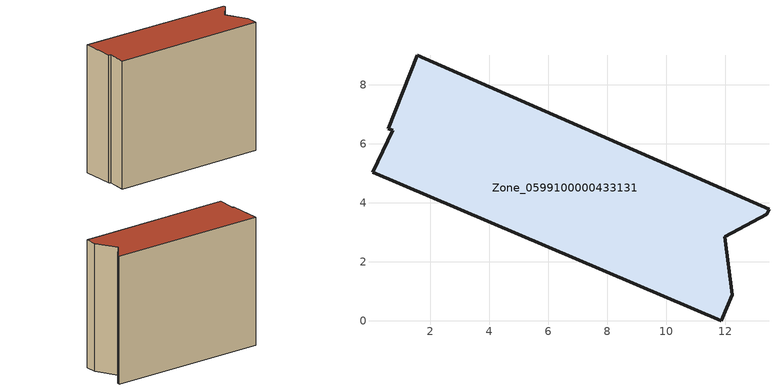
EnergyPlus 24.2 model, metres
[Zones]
Zone_0599100000433131
 floor ground (C_G): 0.58,6.51 1.55,8.99 13.48,3.77 13.41,3.61 11.98,2.84 12.24,0.88 11.86,0 0.04,5.02 0.72,6.45 z0
 wall outside (C_F): 12.24,0.88 11.98,2.84 13.41,3.61 13.48,3.77 1.55,8.99 0.58,6.51 0.72,6.45 0.04,5.02 11.86,0 12.24,0.88 z0:10.59
 roof outside (C_R): 0.72,6.45 0.04,5.02 11.86,0 12.24,0.88 11.98,2.84 13.41,3.61 13.48,3.77 1.55,8.99 0.58,6.51 z10.59
[BUILDING]
Pand.0599100000433131: North Axis=0; Terrain=City; Loads Convergence Tolerance Value=0.04; Temperature Convergence Tolerance Value=0.4; Solar Distribution=FullExterior; Maximum Number of Warmup Days=25; Minimum Number of Warmup Days=1
[Site:Location]
Rotterdam.The.Hague.AP_ZH_NLD Design_Conditions: Latitude=51.96; Longitude=4.45; Time Zone=1; Elevation=-4.5
[SITE:GROUNDTEMPERATURE:BUILDINGSURFACE]
18, 18, 18, 18, 18, 18, 18, 18, 18, 18, 18, 18
[MATERIAL] Thermal Absorptance=0.9; Solar Absorptance=0.7; Visible Absorptance=0.7
Name | Roughness | Thickness | Conductivity | Density | Specific Heat
G.TI.1946 | MediumSmooth | 0.15 | 1 | 540 | 1210
F.TI.1946 | Rough | 0.3 | 0.857143 | 1920 | 840
R.TI.1946 | MediumRough | 0.2 | 0.1 | 1500 | 1000
[CONSTRUCTION]
C_G: G.TI.1946
C_F: F.TI.1946
C_R: R.TI.1946
[ZONE]
Zone_0599100000433131: Type=1; Multiplier=1; Ceiling Height=Autocalculate; Volume=Autocalculate; Floor Area=autocalculate; Part of Total Floor Area=Yes
[ZONEINFILTRATION:DESIGNFLOWRATE]
Infil_Zone_0599100000433131: Zone or ZoneList or Space or SpaceList=Zone_0599100000433131; Schedule=AlwaysOn; Design Flow Rate Calculation Method=Flow/Area; Flow Rate per Floor Area=0.003; Constant Term Coefficient=1; Temperature Term Coefficient=0; Velocity Term Coefficient=0; Velocity Squared Term Coefficient=0
[HVACTEMPLATE:ZONE:IDEALLOADSAIRSYSTEM]
Zone_0599100000433131: Maximum Heating Supply Air Temperature=50; Minimum Cooling Supply Air Temperature=13; Maximum Heating Supply Air Humidity Ratio=0.0156; Minimum Cooling Supply Air Humidity Ratio=0.0077; Heating Limit=NoLimit; Cooling Limit=NoLimit; Dehumidification Control Type=ConstantSensibleHeatRatio; Cooling Sensible Heat Ratio=0.7; Dehumidification Setpoint=60; Humidification Control Type=None; Humidification Setpoint=30; Outdoor Air Method=None; Outdoor Air Flow Rate per Person=0.00944; Outdoor Air Flow Rate per Zone Floor Area=0; Outdoor Air Flow Rate per Zone=0; Demand Controlled Ventilation Type=None; Outdoor Air Economizer Type=NoEconomizer; Heat Recovery Type=None; Sensible Heat Recovery Effectiveness=0.7; Latent Heat Recovery Effectiveness=0.65
[ZONECONTROL:THERMOSTAT]
ThermostatControl_Zone_0599100000433131: Zone or ZoneList=Zone_0599100000433131; Control Type Schedule=DualSetpointControlType; Control 1=Thermostat_Zone_0599100000433131; Temperature Difference Between Cutout And Setpoint=0
[THERMOSTATSETPOINT:DUALSETPOINT]
Thermostat_Zone_0599100000433131: Heating Setpoint Temperature Schedule=HeatingSetpoint_Zone_0599100000433131; Cooling Setpoint Temperature Schedule=CoolingSetpoint_Zone_0599100000433131
[SCHEDULE:COMPACT]
HeatingSetpoint_Zone_0599100000433131: Through: 12/31, For: AllDays, Until: 24:00, 21
CoolingSetpoint_Zone_0599100000433131: Through: 12/31, For: AllDays, Until: 24:00, 24
DualSetpointControlType: Through: 12/31, For: AllDays, Until: 24:00, 4
AlwaysOn: Through: 12/31, For: AllDays, Until: 24:00, 1
